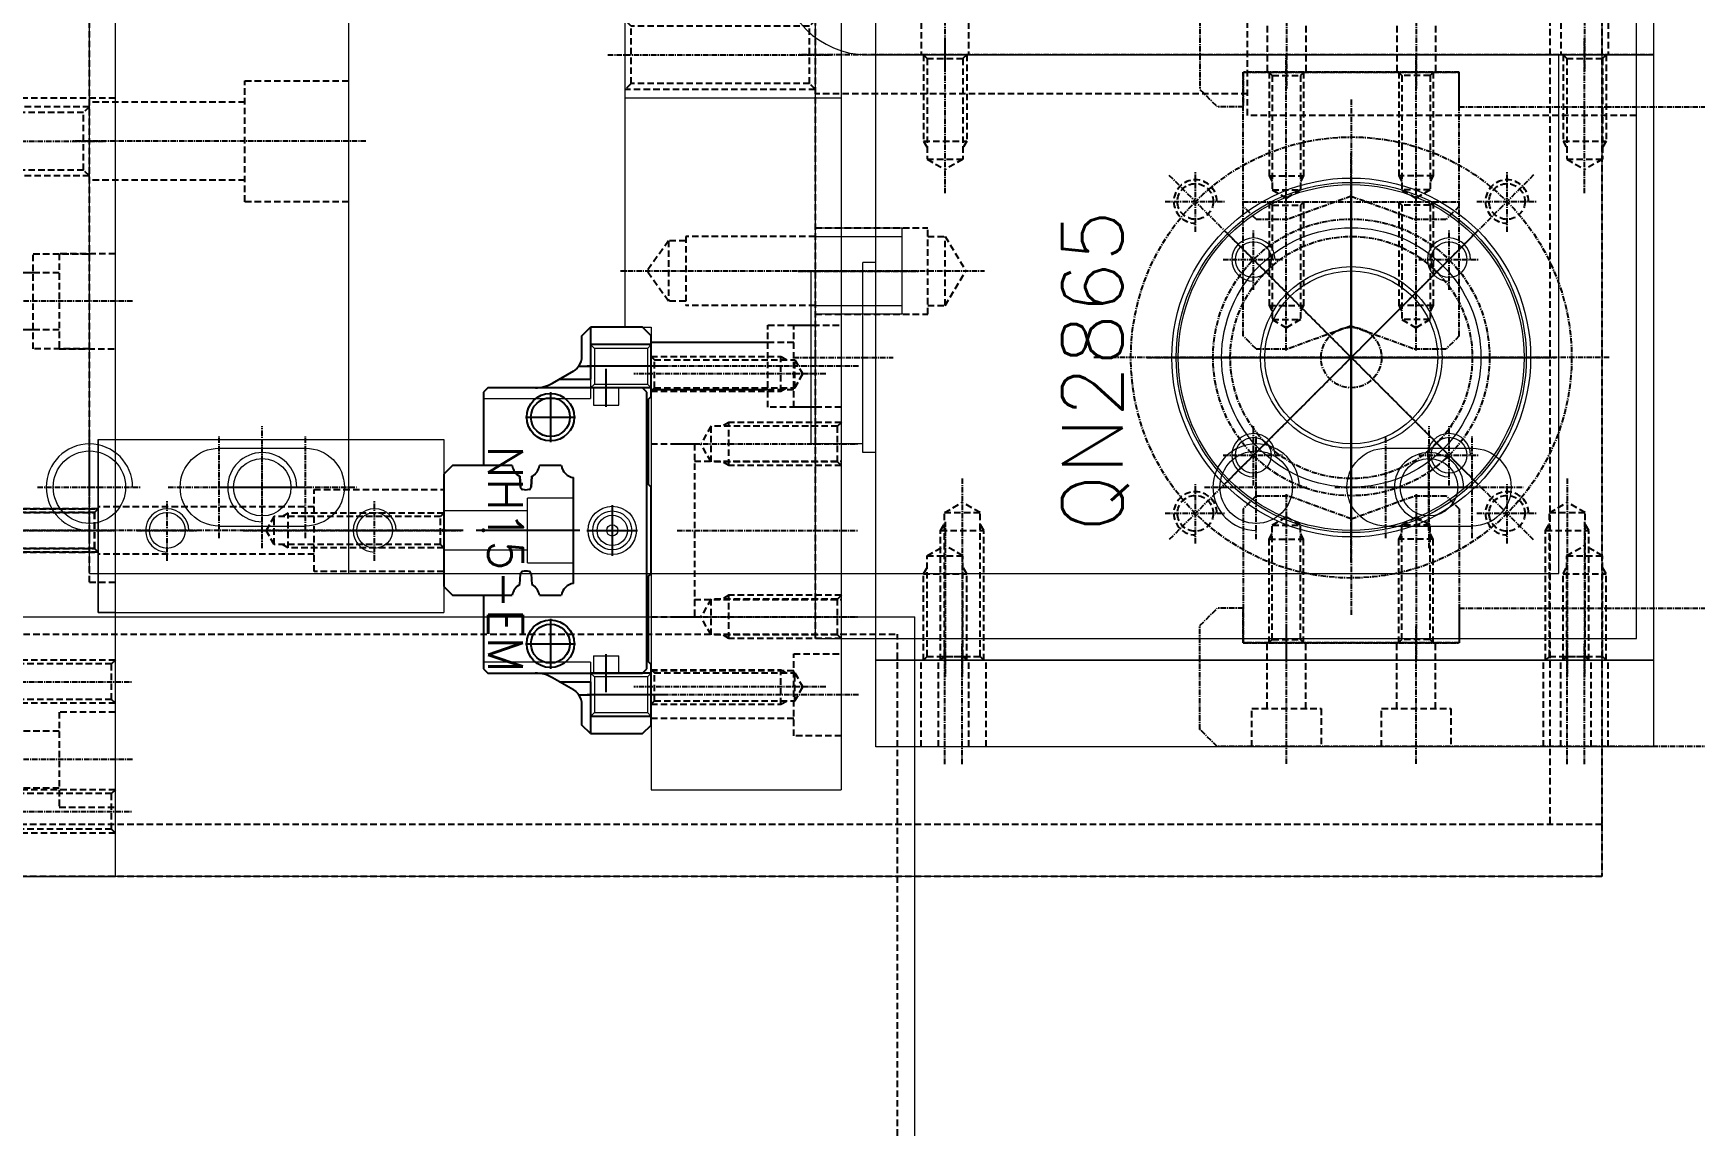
# Model space of a CAD drawing. Header units: millimetres. Extents: x -32759 to 129432, y 390 to 54305.
# Drawn here: x 11775.4 to 11967.6, y 25788.1 to 25914.4 of the extents above; entities that cross this region are included whole.
import ezdxf

# ---------------------------------------------------------------- set-up
doc = ezdxf.new("R2010")
doc.units = ezdxf.units.MM
for name, pattern in [('AM_ISO08W050', [18, 12, -1.5, 3, -1.5]), ('CENTER', [2, 1.25, -0.25, 0.25, -0.25]), ('HIDDEN', [0.375, 0.25, -0.125])]:
    doc.linetypes.add(name, pattern=pattern)
for name, color, linetype, lineweight in [('_BODY', 7, 'Continuous', 13), ('AM_4', 3, 'Continuous', 25), ('AM_5', 3, 'Continuous', 25), ('AM_7', 4, 'AM_ISO08W050', 25), ('AM_9', 253, 'Continuous', 0), ('ConnectionPoints', 7, 'Continuous', 50)]:
    doc.layers.add(name, color=color, linetype=linetype, lineweight=lineweight)
doc.layers.add('CL', color=1, linetype='CENTER')
doc.layers.add('HL', color=2, linetype='HIDDEN')
doc.styles.add('ROAMNS', font='romans.shx', dxfattribs={"width": 0.8, "bigfont": 'whgtxt.shx'})
doc.styles.get("Standard").update_dxf_attribs({"font": 'arial.ttf'})
doc.styles.add('한글', font='romans.shx', dxfattribs={"height": 4, "bigfont": 'whgtxt.shx'})
doc.dimstyles.new('20 작은 한덕_도면칫수', dxfattribs={"dimscale": 20, "dimtxt": 3.3, "dimasz": 3.5, "dimexe": 0.65, "dimexo": 1.25, "dimgap": 1, "dimtad": 1, "dimdec": 0, "dimdsep": 46, "dimtxsty": 'ROAMNS', "dimcen": 0, "dimclrd": 7, "dimclre": 7, "dimclrt": 2, "dimadec": 0, "dimazin": 2, "dimtp": 0.1, "dimtm": 0.1, "dimtfac": 0.71, "dimtdec": 0, "dimtmove": 0, "dimatfit": 3, "dimfxl": 1, "dimlwd": -1, "dimlwe": -1, "dimarcsym": 1})
doc.dimstyles.new('AM_ISO$0', dxfattribs={"dimtxt": 3.5, "dimasz": 3.5, "dimexe": 1, "dimexo": 1, "dimgap": 1.5, "dimtad": 1, "dimdsep": 46, "dimtxsty": 'Standard', "dimcen": 0, "dimclrd": 256, "dimclre": 256, "dimclrt": 2, "dimadec": 0, "dimazin": 2, "dimtp": 0.1, "dimtm": 0.1, "dimtfac": 0.71, "dimtdec": 3, "dimtmove": 0, "dimatfit": 3, "dimfxl": 1, "dimlwd": -1, "dimlwe": -1, "dimarcsym": 1})

# ---------------------------------------------------------------- blocks, each defined once
blk = doc.blocks.new('TUWW')
at = {"ltscale": 0.5}
blk.add_circle((205051.78, 17531.93), 3.32, dxfattribs=at)
at = {"color": 1, "ltscale": 0.5}
blk.add_arc((205051.78, 17531.93), 4, 270, 180, dxfattribs=at)
at = {"layer": 'CL', "ltscale": 0.5}
for p, q in [((205051.78, 17536.93), (205051.78, 17526.93)), ((205046.78, 17531.93), (205056.78, 17531.93))]:
    blk.add_line(p, q, dxfattribs=at)
blk = doc.blocks.new('573QR')
at = {"ltscale": 0.5}
for p, q in [((204670.39, 17804.2), (204670.39, 18169.2)), ((204990.39, 17804.2), (204670.39, 17804.2))]:
    blk.add_line(p, q, dxfattribs=at)
for p in [(-336.39, 427.27), (-336.39, 292.27)]:
    blk.add_blockref('TUWW', p)
blk = doc.blocks.new('46YWWRW')
at = {"layer": 'HL', "ltscale": 3}
for p, q in [((205225.37, 17327.38), (205225.37, 17333.38)), ((205225.37, 17333.38), (205590.37, 17333.38)), ((205225.37, 17327.38), (205590.37, 17327.38))]:
    blk.add_line(p, q, dxfattribs=at)
blk = doc.blocks.new('567ETW')
at = {"layer": 'HL', "ltscale": 3}
for p, q in [((204676.39, 17327.38), (204676.39, 17333.38)), ((204984.39, 17333.38), (204676.39, 17333.38)), ((204984.39, 17327.38), (204676.39, 17327.38))]:
    blk.add_line(p, q, dxfattribs=at)
blk = doc.blocks.new('56WERWR')
for name, p in [('573QR', (0, 203.47)), ('567ETW', (0, 680.29))]:
    blk.add_blockref(name, p)
at = {"rotation": 90}
blk.add_blockref('46YWWRW', (222003.77, -187217.7), dxfattribs=at)
blk = doc.blocks.new('rtuwerw')
at = {"color": 6, "ltscale": 0.5}
for p in [(217091.65, 19895.93), (216923.65, 19615.93)]:
    blk.add_line(p, (217091.65, 19615.93), dxfattribs=at)
at = {"layer": 'HL', "ltscale": 3}
for p in [(217089.65, 19897.93), (216923.65, 19617.93)]:
    blk.add_line(p, (217089.65, 19617.93), dxfattribs=at)
blk = doc.blocks.new('6rw4w')
blk.add_blockref('rtuwerw', (-2107.45, 2362.63))
blk = doc.blocks.new('y8itwt')
at = {"color": 1, "ltscale": 0.5}
blk.add_circle((240471.29, 30586.83), 14, dxfattribs=at)
at = {"layer": 'CL', "ltscale": 0.5}
for p, q in [((240471.29, 30602.81), (240471.29, 30570.86)), ((240455.32, 30586.83), (240487.27, 30586.83))]:
    blk.add_line(p, q, dxfattribs=at)
blk = doc.blocks.new('67iwrw')
at = {"color": 1, "ltscale": 0.5}
blk.add_circle((240418.07, 30534.5), 3.5, dxfattribs=at)
at = {"layer": 'CL', "ltscale": 0.5}
for p, q in [((240418.07, 30539.01), (240418.07, 30530)), ((240413.57, 30534.5), (240422.57, 30534.5))]:
    blk.add_line(p, q, dxfattribs=at)
blk = doc.blocks.new('e4ter')
at = {"layer": 'CL', "ltscale": 0.5}
blk.add_line((231586.49, 52130.68), (231602.49, 52130.68), dxfattribs=at)
at = {"layer": 'HL', "ltscale": 3}
for p, q in [((231588.49, 52134.68), (231592.89, 52134.68)), ((231592.89, 52134.68), (231592.89, 52126.68)), ((231592.89, 52132.93), (231600.49, 52132.93)), ((231592.89, 52126.68), (231588.49, 52126.68)), ((231592.89, 52128.43), (231600.49, 52128.43))]:
    blk.add_line(p, q, dxfattribs=at)
blk = doc.blocks.new('yioryry')
at = {"layer": 'CL', "ltscale": 0.5}
blk.add_line((235467.11, 50667.86), (235485.11, 50667.86), dxfattribs=at)
at = {"layer": 'HL', "ltscale": 3}
for p, q in [((235469.11, 50671.16), (235483.11, 50671.16)), ((235469.11, 50664.56), (235483.11, 50664.56))]:
    blk.add_line(p, q, dxfattribs=at)
blk = doc.blocks.new('6e54')
at = {"ltscale": 0.5}
for p, q in [((235176.91, 50206.73), (235178.91, 50208.73)), ((235178.91, 50208.73), (235190.91, 50208.73)), ((235190.91, 50208.73), (235192.91, 50206.73)), ((235176.91, 50142.73), (235176.91, 50206.73)), ((235192.91, 50203.73), (235192.91, 50206.73)), ((235188.91, 50178.73), (235188.91, 50203.73)), ((235188.91, 50203.73), (235192.91, 50203.73)), ((235192.91, 50178.73), (235188.91, 50178.73)), ((235192.91, 50178.73), (235192.91, 50124.73)), ((235176.91, 50148.73), (235192.91, 50148.73)), ((235162.91, 50128.73), (235176.91, 50142.73)), ((235176.91, 50143.73), (235192.91, 50143.73)), ((235162.91, 50128.73), (235162.91, 50088.73)), ((235189.91, 50121.73), (235192.91, 50124.73)), ((235176.91, 50121.73), (235176.91, 50116.73)), ((235176.91, 50121.73), (235189.91, 50121.73)), ((235181.91, 50116.73), (235176.91, 50116.73)), ((235181.91, 50116.73), (235181.91, 50088.73)), ((235162.91, 50088.73), (235181.91, 50088.73))]:
    blk.add_line(p, q, dxfattribs=at)
at = {"layer": 'HL', "ltscale": 3}
blk.add_line((235176.91, 50116.73), (235176.91, 50088.73), dxfattribs=at)
for name, p in [('e4ter', (3588.42, -1931.96)), ('e4ter', (3588.42, -1946.96)), ('yioryry', (-306.2, -553.13)), ('yioryry', (-306.2, -573.13))]:
    blk.add_blockref(name, p)
blk = doc.blocks.new('rtert')
at = {"layer": 'CL', "ltscale": 0.5}
blk.add_line((308634.07, 27466.31), (308614.87, 27466.31), dxfattribs=at)
at = {"layer": 'HL', "ltscale": 3}
for p, q in [((308616.87, 27468.31), (308617.25, 27467.93)), ((308616.87, 27468.31), (308628.87, 27468.31)), ((308617.25, 27467.93), (308617.25, 27464.68)), ((308617.25, 27467.93), (308630.49, 27467.93)), ((308628.87, 27468.31), (308628.87, 27464.31)), ((308628.87, 27468.31), (308629.53, 27467.93)), ((308630.49, 27467.93), (308630.49, 27464.68)), ((308630.49, 27467.93), (308631.43, 27466.31)), ((308630.49, 27464.68), (308631.43, 27466.31)), ((308616.87, 27464.31), (308617.25, 27464.68)), ((308616.87, 27464.31), (308628.87, 27464.31)), ((308617.25, 27464.68), (308630.49, 27464.68)), ((308628.87, 27464.31), (308629.53, 27464.68))]:
    blk.add_line(p, q, dxfattribs=at)
blk = doc.blocks.new('56eyeryry')
at = {"ltscale": 0.5}
for p, q in [((235056.74, 50704.63), (235056.74, 50679.63)), ((235072.24, 50704.63), (235056.74, 50704.63)), ((235073.74, 50703.13), (235072.24, 50704.63)), ((235073.74, 50703.13), (235073.74, 50699.45)), ((235071.08, 50692.13), (235073.74, 50699.45)), ((235071.08, 50692.13), (235073.74, 50684.81)), ((235073.74, 50684.81), (235073.74, 50681.13)), ((235072.24, 50679.63), (235073.74, 50681.13)), ((235072.24, 50679.63), (235056.74, 50679.63))]:
    blk.add_line(p, q, dxfattribs=at)
blk.add_blockref('rtert', (-73560.13, 23233.33))
at = {"xscale": -1, "rotation": 180}
blk.add_blockref('rtert', (-73560.13, 78150.94), dxfattribs=at)
blk = doc.blocks.new('UOYTY')
at = {"layer": 'CL', "ltscale": 0.5}
for name, p in [('6e54', (21864.11, 4609.86)), ('y8itwt', (16614.73, 24214.25)), ('56eyeryry', (21996.28, 4108.96)), ('67iwrw', (16667.95, 24266.58))]:
    blk.add_blockref(name, p, dxfattribs=at)
at = {"layer": 'CL', "ltscale": 0.5, "xscale": -1}
for name, p in [('6e54', (492307.93, 4609.86)), ('56eyeryry', (492160.76, 4108.96)), ('56eyeryry', (492175.76, 4108.96))]:
    blk.add_blockref(name, p, dxfattribs=at)
blk = doc.blocks.new('68w3rwt')
blk.add_blockref('UOYTY', (-40230.55, 0))
blk = doc.blocks.new('tueryryt')
at = {"layer": 'CL', "ltscale": 0.5}
blk.add_line((288979.02, 33783.6), (288953.82, 33783.6), dxfattribs=at)
at = {"layer": 'HL', "ltscale": 3}
for p, q in [((288955.82, 33785.6), (288956.2, 33785.22)), ((288955.82, 33785.6), (288973.82, 33785.6)), ((288956.2, 33785.22), (288956.2, 33781.97)), ((288956.2, 33785.22), (288975.44, 33785.22)), ((288973.82, 33785.6), (288973.82, 33781.6)), ((288973.82, 33785.6), (288974.48, 33785.22)), ((288975.44, 33785.22), (288975.44, 33781.97)), ((288975.44, 33785.22), (288976.38, 33783.6)), ((288975.44, 33781.97), (288976.38, 33783.6)), ((288955.82, 33781.6), (288956.2, 33781.97)), ((288955.82, 33781.6), (288973.82, 33781.6)), ((288956.2, 33781.97), (288975.44, 33781.97)), ((288973.82, 33781.6), (288974.48, 33781.97))]:
    blk.add_line(p, q, dxfattribs=at)
blk = doc.blocks.new('tyuy')
at = {"layer": 'CL', "ltscale": 0.5}
blk.add_line((289793.94, 32388.98), (289793.94, 32432.98), dxfattribs=at)
at = {"layer": 'HL', "ltscale": 3}
for p, q in [((289791.19, 32405.98), (289791.19, 32430.98)), ((289796.69, 32405.98), (289796.69, 32430.98)), ((289789.19, 32390.98), (289789.19, 32405.98)), ((289789.19, 32405.98), (289798.69, 32405.98)), ((289798.69, 32405.98), (289798.69, 32390.98))]:
    blk.add_line(p, q, dxfattribs=at)
blk = doc.blocks.new('ytrg')
at = {"ltscale": 0.5}
blk.add_circle((286104.04, 34820.84), 2.07, dxfattribs=at)
at = {"color": 1, "ltscale": 0.5}
blk.add_arc((286104.04, 34820.84), 2.5, 270, 180, dxfattribs=at)
at = {"layer": 'CL', "ltscale": 0.5}
for p, q in [((286104.04, 34824.34), (286104.04, 34817.34)), ((286100.54, 34820.84), (286107.54, 34820.84))]:
    blk.add_line(p, q, dxfattribs=at)
blk = doc.blocks.new('87ryth')
at = {"ltscale": 0.5}
for p, q in [((285509.4, 33467.92), (285489.4, 33467.92)), ((285489.4, 33467.92), (285489.4, 33427.92)), ((285509.4, 33467.92), (285509.4, 33427.92)), ((285509.4, 33427.92), (285489.4, 33427.92))]:
    blk.add_line(p, q, dxfattribs=at)
for name, p in [('tyuy', (-4295.04, 1036.94)), ('ytrg', (-605.14, -1360.92)), ('ytrg', (-605.14, -1384.92))]:
    blk.add_blockref(name, p)
at = {"rotation": 90}
blk.add_blockref('tueryryt', (319282.49, -255527.9), dxfattribs=at)
blk = doc.blocks.new('TYRTYUR')
at = {"layer": 'AM_4'}
for p, q in [((294113.52, 23504.47), (294112.52, 23503.47)), ((294112.52, 23503.47), (294112.52, 23497.47)), ((294120.52, 23504.47), (294113.52, 23504.47)), ((294120.02, 23503.97), (294119.52, 23503.47)), ((294119.52, 23503.47), (294119.52, 23485.57)), ((294152.02, 23503.97), (294120.02, 23503.97)), ((294120.82, 23504.17), (294120.52, 23504.47)), ((294130.72, 23504.17), (294120.82, 23504.17)), ((294131.02, 23504.47), (294130.72, 23504.17)), ((294141.02, 23504.47), (294131.02, 23504.47)), ((294141.32, 23504.17), (294141.02, 23504.47)), ((294151.22, 23504.17), (294141.32, 23504.17)), ((294151.52, 23504.47), (294151.22, 23504.17)), ((294158.52, 23504.47), (294151.52, 23504.47)), ((294152.52, 23503.47), (294152.02, 23503.97)), ((294152.52, 23485.57), (294152.52, 23503.47)), ((294159.52, 23503.47), (294158.52, 23504.47)), ((294159.52, 23497.47), (294159.52, 23503.47)), ((294113.52, 23496.47), (294112.52, 23497.47)), ((294112.52, 23497.47), (294118.52, 23497.47)), ((294117.02, 23496.11), (294117.02, 23497.47)), ((294118.52, 23493.88), (294118.52, 23497.47)), ((294153.52, 23493.88), (294153.52, 23497.47)), ((294153.52, 23497.47), (294159.52, 23497.47)), ((294155.02, 23496.11), (294155.02, 23497.47)), ((294159.52, 23497.47), (294158.52, 23496.47)), ((294115.87, 23496.47), (294113.52, 23496.47)), ((294118.99, 23493.07), (294117.57, 23495.52)), ((294142.14, 23495.47), (294129.91, 23495.47)), ((294154.46, 23495.5), (294153.06, 23493.07)), ((294158.52, 23496.47), (294156.18, 23496.47)), ((294128.52, 23494.08), (294128.52, 23491.56)), ((294143.52, 23491.56), (294143.52, 23494.08)), ((294131, 23490.59), (294129.75, 23490.67)), ((294129.75, 23490.67), (294131, 23490.59)), ((294129.75, 23489.27), (294131, 23489.35)), ((294131, 23489.35), (294129.75, 23489.27)), ((294141.05, 23490.59), (294142.29, 23490.67)), ((294142.29, 23489.27), (294141.05, 23489.35)), ((294128.52, 23488.38), (294128.52, 23481.47)), ((294143.52, 23481.47), (294143.52, 23488.38)), ((294119.52, 23485.57), (294120.02, 23485.07)), ((294152.02, 23485.07), (294152.52, 23485.57)), ((294120.02, 23485.07), (294128.52, 23485.07)), ((294143.52, 23485.07), (294152.02, 23485.07)), ((294128.52, 23481.47), (294129.52, 23480.47)), ((294142.52, 23480.47), (294143.52, 23481.47)), ((294129.52, 23480.47), (294142.52, 23480.47))]:
    blk.add_line(p, q, dxfattribs=at)
for points in [[(294117.02, 23496.11), (294117.27, 23495.9), (294117.49, 23495.64), (294117.57, 23495.52)], [(294154.46, 23495.5), (294154.65, 23495.76), (294154.88, 23496), (294155.02, 23496.11)]]:
    blk.add_lwpolyline(points, dxfattribs=at)
for centre, radius in [((294122.92, 23492.82), 2.75), ((294122.92, 23492.82), 2.25), ((294149.12, 23492.82), 2.75), ((294149.12, 23492.82), 2.25)]:
    blk.add_circle(centre, radius, dxfattribs=at)
for centre, radius, start, end in [((294115.87, 23494.47), 2, 54.7356, 90), ((294128.28, 23495.72), 1.65, 278.5974, 351.5398), ((294143.77, 23495.72), 1.65, 188.4602, 261.4024), ((294156.18, 23494.47), 2, 90, 125.2644), ((294115.52, 23491.07), 4, 0.0789, 30.013), ((294156.52, 23491.07), 4, 149.9967, 180), ((294128.28, 23489.93), 1.65, 26.7418, 81.4027), ((294143.77, 23489.93), 1.65, 98.5976, 153.2581), ((294128.28, 23490.02), 1.65, 278.5974, 333.2583), ((294130.98, 23490.29), 0.3, 15.5284, 86.3611), ((294130.98, 23489.65), 0.3, 273.6389, 344.4716), ((294129.69, 23489.97), 1.62, 345.6806, 14.3194), ((294142.35, 23489.97), 1.62, 165.6806, 194.3194), ((294141.07, 23490.29), 0.3, 93.6389, 164.4717), ((294141.07, 23489.65), 0.3, 195.5284, 266.3611), ((294143.77, 23490.02), 1.65, 206.7419, 261.4024)]:
    blk.add_arc(centre, radius, start, end, dxfattribs=at)
at = {"layer": 'AM_5'}
for p, q in [((294114.52, 23504.47), (294114.52, 23497.47)), ((294119.52, 23504.47), (294119.52, 23497.47)), ((294152.52, 23504.47), (294152.52, 23497.47)), ((294157.52, 23504.47), (294157.52, 23497.47))]:
    blk.add_line(p, q, dxfattribs=at)
at = {"layer": 'AM_7'}
for p, q in [((294117.02, 23505.87), (294117.02, 23497.07)), ((294155.02, 23505.87), (294155.02, 23497.07)), ((294136.02, 23497.03), (294136.02, 23502.91)), ((294121.72, 23499.27), (294117.32, 23499.27)), ((294133.08, 23499.97), (294138.96, 23499.97)), ((294154.72, 23499.27), (294150.32, 23499.27)), ((294122.92, 23489.94), (294122.92, 23495.71)), ((294136.02, 23496.22), (294136.02, 23479.72)), ((294149.12, 23489.94), (294149.12, 23495.71)), ((294120.03, 23492.82), (294125.81, 23492.82)), ((294146.23, 23492.82), (294152.01, 23492.82))]:
    blk.add_line(p, q, dxfattribs=at)
at = {"layer": 'AM_9'}
for p, q in [((294114.52, 23504.47), (294114.96, 23504.04)), ((294114.96, 23504.04), (294114.96, 23497.91)), ((294114.96, 23504.04), (294119.09, 23504.04)), ((294119.09, 23504.04), (294119.52, 23504.47)), ((294119.09, 23497.91), (294119.09, 23504.04)), ((294152.52, 23504.47), (294152.96, 23504.04)), ((294152.96, 23504.04), (294152.96, 23497.91)), ((294152.96, 23504.04), (294157.09, 23504.04)), ((294157.09, 23504.04), (294157.52, 23504.47)), ((294157.09, 23497.91), (294157.09, 23504.04)), ((294121.52, 23500.72), (294119.52, 23500.72)), ((294121.52, 23497.82), (294121.52, 23500.72)), ((294150.52, 23497.82), (294150.52, 23500.72)), ((294152.52, 23500.72), (294150.52, 23500.72)), ((294114.96, 23497.91), (294114.52, 23497.47)), ((294114.96, 23497.91), (294119.09, 23497.91)), ((294118.52, 23497.47), (294120.77, 23497.47)), ((294119.52, 23497.47), (294119.09, 23497.91)), ((294119.52, 23497.82), (294121.52, 23497.82)), ((294120.77, 23485.07), (294120.77, 23497.47)), ((294150.52, 23497.82), (294152.52, 23497.82)), ((294151.27, 23497.47), (294151.27, 23485.07)), ((294151.27, 23497.47), (294153.52, 23497.47)), ((294152.96, 23497.91), (294152.52, 23497.47)), ((294152.96, 23497.91), (294157.09, 23497.91)), ((294157.52, 23497.47), (294157.09, 23497.91)), ((294132.27, 23495.47), (294132.27, 23490.17)), ((294139.77, 23490.17), (294139.77, 23495.47)), ((294119.52, 23485.57), (294119.52, 23491.08)), ((294139.77, 23490.17), (294132.27, 23490.17)), ((294133.77, 23490.17), (294133.77, 23480.47)), ((294138.27, 23480.47), (294138.27, 23490.17))]:
    blk.add_line(p, q, dxfattribs=at)
for radius in [2.8, 2.25, 1.75, 0.643]:
    blk.add_circle((294136.02, 23499.97), radius, dxfattribs=at)
blk.add_arc((294130.98, 23489.65), 0.3, 273.6381, 344.4686, dxfattribs=at)
at = {"layer": 'ConnectionPoints'}
for p in [(294136.02, 23485.07, -20), (294136.02, 23485.07, -20), (294136.02, 23485.07, -20), (294136.02, 23480.47)]:
    blk.add_point(p, dxfattribs=at)
at = {"ltscale": 0.5, "style": '한글'}
blk.add_text('NH15-EM', height=4, dxfattribs=at).set_placement((294126.22, 23485.63))
blk = doc.blocks.new('ersr')
at = {"layer": 'CL', "ltscale": 0.5}
blk.add_line((285840.18, 32818.8), (285874.18, 32818.8), dxfattribs=at)
at = {"layer": 'HL', "ltscale": 3}
for p, q in [((285842.18, 32825.8), (285854.18, 32825.8)), ((285854.18, 32825.8), (285854.18, 32811.8)), ((285854.18, 32823.3), (285872.18, 32823.3)), ((285854.18, 32814.3), (285872.18, 32814.3)), ((285854.18, 32811.8), (285842.18, 32811.8))]:
    blk.add_line(p, q, dxfattribs=at)
blk = doc.blocks.new('tywerwt')
at = {"ltscale": 0.5}
blk.add_circle((251847.88, 16630.45), 2.07, dxfattribs=at)
at = {"color": 1, "ltscale": 0.5}
blk.add_arc((251847.88, 16630.45), 2.5, 270, 180, dxfattribs=at)
at = {"layer": 'CL', "ltscale": 0.5}
for p, q in [((251847.88, 16633.95), (251847.88, 16626.95)), ((251844.38, 16630.45), (251851.38, 16630.45))]:
    blk.add_line(p, q, dxfattribs=at)
blk = doc.blocks.new('56u7rtr')
at = {"ltscale": 0.5}
for radius in [10.5, 10]:
    blk.add_circle((217946.25, 15789.88), radius, dxfattribs=at)
at = {"layer": 'CL', "ltscale": 0.5}
for p, q in [((217946.25, 15810.07), (217946.25, 15769.69)), ((217960.52, 15804.16), (217931.97, 15775.61)), ((217931.97, 15804.16), (217960.52, 15775.61)), ((217966.44, 15789.88), (217926.06, 15789.88))]:
    blk.add_line(p, q, dxfattribs=at)
blk.add_circle((217946.25, 15789.88), 16, dxfattribs=at)
for p in [(-33912.94, -829.25), (-33890.32, -829.25), (-33912.94, -851.88), (-33890.32, -851.88)]:
    blk.add_blockref('tywerwt', p)
blk = doc.blocks.new('67rete')
at = {"ltscale": 0.5}
for p, q in [((215390.34, 16126.03), (215640.34, 16126.03)), ((215390.34, 16126.03), (215390.34, 15956.03)), ((215390.34, 16096.03), (215640.34, 16096.03)), ((215450.34, 16036.03), (215450.34, 15956.03)), ((215390.34, 15956.03), (215450.34, 15956.03))]:
    blk.add_line(p, q, dxfattribs=at)
blk.add_arc((215460.34, 16036.03), 10, 90, 180, dxfattribs=at)
at = {"rotation": 90}
blk.add_blockref('ersr', (248259.14, -269746.14), dxfattribs=at)
blk.add_blockref('56u7rtr', (-2530.91, 190.15))
blk = doc.blocks.new('t7etret')
at = {"layer": 'CL', "ltscale": 0.5}
blk.add_line((296430.39, 35050.47), (296430.39, 35028.98), dxfattribs=at)
at = {"layer": 'HL', "ltscale": 3}
for p, q in [((296425.39, 35048.56), (296425.39, 35035.56)), ((296435.39, 35048.56), (296435.39, 35035.56)), ((296425.39, 35035.56), (296435.39, 35035.56)), ((296426.39, 35035.56), (296426.39, 35033.56)), ((296434.39, 35035.56), (296434.39, 35033.56)), ((296426.39, 35033.56), (296434.39, 35033.56)), ((296426.39, 35033.56), (296430.39, 35031.16)), ((296434.39, 35033.56), (296430.39, 35031.16))]:
    blk.add_line(p, q, dxfattribs=at)
blk = doc.blocks.new('tryer')
at = {"color": 1, "ltscale": 0.5}
for p, q in [((296282.78, 35015.6), (296292.78, 35015.6)), ((296282.78, 35005.6), (296282.78, 35015.6)), ((296282.78, 35014.6), (296292.78, 35014.6)), ((296292.78, 35015.6), (296292.78, 35005.6)), ((296282.78, 35006.6), (296292.78, 35006.6)), ((296292.78, 35005.6), (296282.78, 35005.6))]:
    blk.add_line(p, q, dxfattribs=at)
at = {"layer": 'CL', "ltscale": 0.5}
blk.add_line((296280.78, 35010.6), (296294.78, 35010.6), dxfattribs=at)
blk = doc.blocks.new('turtetr')
at = {"layer": 'CL', "ltscale": 0.5}
for p, q in [((280431.61, 4861.2), (280431.61, 4854.2)), ((280428.11, 4857.7), (280435.11, 4857.7))]:
    blk.add_line(p, q, dxfattribs=at)
at = {"layer": 'HL', "ltscale": 3}
blk.add_circle((280431.61, 4857.7), 2.07, dxfattribs=at)
blk.add_arc((280431.61, 4857.7), 2.5, 270, 180, dxfattribs=at)
blk = doc.blocks.new('567e5yry')
at = {"ltscale": 0.5}
for radius in [20.75, 20.25]:
    blk.add_circle((218772.38, 15789.97), radius, dxfattribs=at)
at = {"layer": 'CL', "ltscale": 0.5}
for p, q in [((218772.38, 15760.13), (218772.38, 15819.82)), ((218793.49, 15768.87), (218751.28, 15811.07)), ((218751.28, 15768.87), (218793.49, 15811.07)), ((218802.23, 15789.97), (218742.54, 15789.97))]:
    blk.add_line(p, q, dxfattribs=at)
blk.add_circle((218772.38, 15789.97), 25.5, dxfattribs=at)
for p in [(-61677.25, 10950.31), (-61641.19, 10950.31), (-61677.25, 10914.25), (-61641.19, 10914.25)]:
    blk.add_blockref('turtetr', p)
blk = doc.blocks.new('urte')
at = {"layer": 'CL', "ltscale": 0.5}
blk.add_line((218737.38, 15754.97), (218737.38, 15853.97), dxfattribs=at)
at = {"layer": 'HL', "ltscale": 3}
for p, q in [((218732.88, 15801.97), (218732.88, 15851.97)), ((218741.88, 15801.97), (218741.88, 15851.97)), ((218730.38, 15801.97), (218744.38, 15801.97)), ((218730.38, 15756.97), (218730.38, 15801.97)), ((218744.38, 15756.97), (218744.38, 15801.97))]:
    blk.add_line(p, q, dxfattribs=at)
blk = doc.blocks.new('67ry5')
at = {"ltscale": 0.5}
for p, q in [((216208.97, 16042.12), (216208.97, 15947.12)), ((216208.97, 16042.12), (216473.97, 16042.12)), ((216208.97, 15947.12), (216473.97, 15947.12))]:
    blk.add_line(p, q, dxfattribs=at)
at = {"rotation": 270}
blk.add_blockref('tryer', (181240.87, 312324.9), dxfattribs=at)
for name, p in [('t7etret', (-80178.91, -19006.44)), ('urte', (-2460.91, 190.15)), ('567e5yry', (-2530.91, 190.15))]:
    blk.add_blockref(name, p)
blk = doc.blocks.new('udg')
at = {"layer": 'CL', "ltscale": 0.5}
blk.add_line((305247.83, 33940.32), (305223.37, 33940.32), dxfattribs=at)
at = {"layer": 'HL', "ltscale": 3}
for p, q in [((305228.91, 33943.82), (305226.44, 33940.32)), ((305228.91, 33943.82), (305228.91, 33936.82)), ((305230.91, 33943.82), (305228.91, 33943.82)), ((305230.91, 33944.32), (305230.91, 33936.32)), ((305245.91, 33944.32), (305230.91, 33944.32)), ((305228.91, 33936.82), (305226.44, 33940.32)), ((305230.91, 33936.82), (305228.91, 33936.82)), ((305245.91, 33936.32), (305230.91, 33936.32))]:
    blk.add_line(p, q, dxfattribs=at)
blk = doc.blocks.new('REDFGD')
at = {"layer": 'CL', "ltscale": 0.5}
blk.add_line((294201.26, 32435.12), (294227.26, 32435.12), dxfattribs=at)
at = {"layer": 'HL', "ltscale": 3}
for p, q in [((294203.26, 32439.87), (294208.76, 32439.87)), ((294208.76, 32439.87), (294208.76, 32430.37)), ((294208.76, 32437.87), (294225.26, 32437.87)), ((294208.76, 32432.37), (294225.26, 32432.37)), ((294208.76, 32430.37), (294203.26, 32430.37))]:
    blk.add_line(p, q, dxfattribs=at)
blk = doc.blocks.new('rtergwtw')
at = {"layer": 'CL', "ltscale": 0.5}
blk.add_line((216812.7, 16653.51), (216786.7, 16653.51), dxfattribs=at)
at = {"layer": 'HL', "ltscale": 3}
for p, q in [((216788.7, 16657.51), (216789.37, 16656.83)), ((216788.7, 16657.51), (216810.7, 16657.51)), ((216789.37, 16656.83), (216789.37, 16650.19)), ((216789.37, 16656.83), (216810.02, 16656.83)), ((216810.02, 16656.83), (216810.7, 16657.51)), ((216810.02, 16656.83), (216810.02, 16650.19)), ((216788.7, 16649.51), (216789.37, 16650.19)), ((216788.7, 16649.51), (216810.7, 16649.51)), ((216789.37, 16650.19), (216810.02, 16650.19)), ((216810.02, 16650.19), (216810.7, 16649.51))]:
    blk.add_line(p, q, dxfattribs=at)
blk = doc.blocks.new('uoe4t')
at = {"layer": 'CL', "ltscale": 0.5}
blk.add_line((294885.29, 32336.56), (294864.29, 32336.56), dxfattribs=at)
at = {"layer": 'HL', "ltscale": 3}
for p, q in [((294866.29, 32339.06), (294866.73, 32338.63)), ((294866.29, 32339.06), (294879.29, 32339.06)), ((294866.73, 32338.63), (294866.73, 32334.5)), ((294866.73, 32338.63), (294881.36, 32338.63)), ((294879.29, 32339.06), (294879.29, 32334.06)), ((294879.29, 32339.06), (294880.04, 32338.63)), ((294881.36, 32338.63), (294881.36, 32334.5)), ((294881.36, 32338.63), (294882.55, 32336.56)), ((294881.36, 32334.5), (294882.55, 32336.56)), ((294866.29, 32334.06), (294866.73, 32334.5)), ((294866.29, 32334.06), (294879.29, 32334.06)), ((294866.73, 32334.5), (294881.36, 32334.5)), ((294879.29, 32334.06), (294880.04, 32334.5))]:
    blk.add_line(p, q, dxfattribs=at)
blk = doc.blocks.new('THRD')
at = {"layer": 'CL', "ltscale": 0.5}
blk.add_line((294201.01, 32419.53), (294224.01, 32419.53), dxfattribs=at)
at = {"layer": 'HL', "ltscale": 3}
for p, q in [((294203.01, 32424.28), (294208.51, 32424.28)), ((294208.51, 32424.28), (294208.51, 32414.78)), ((294208.51, 32422.28), (294222.01, 32422.28)), ((294208.51, 32416.78), (294222.01, 32416.78)), ((294208.51, 32414.78), (294203.01, 32414.78))]:
    blk.add_line(p, q, dxfattribs=at)
blk = doc.blocks.new('78E56TEYRY')
at = {"layer": 'CL', "ltscale": 0.5}
blk.add_line((293810.58, 32342.72), (293788.38, 32342.72), dxfattribs=at)
at = {"layer": 'HL', "ltscale": 3}
for p, q in [((293790.38, 32344.72), (293790.76, 32344.34)), ((293790.38, 32344.72), (293805.38, 32344.72)), ((293790.76, 32344.34), (293790.76, 32341.1)), ((293790.76, 32344.34), (293807, 32344.34)), ((293805.38, 32344.72), (293805.38, 32340.72)), ((293805.38, 32344.72), (293806.04, 32344.34)), ((293807, 32344.34), (293807, 32341.1)), ((293807, 32344.34), (293807.94, 32342.72)), ((293807, 32341.1), (293807.94, 32342.72)), ((293790.38, 32340.72), (293790.76, 32341.1)), ((293790.38, 32340.72), (293805.38, 32340.72)), ((293790.76, 32341.1), (293807, 32341.1)), ((293805.38, 32340.72), (293806.04, 32341.1))]:
    blk.add_line(p, q, dxfattribs=at)
blk = doc.blocks.new('rt6errt')
at = {"layer": 'CL', "ltscale": 0.5}
blk.add_line((220802.68, 19686.36), (220781.68, 19686.36), dxfattribs=at)
at = {"layer": 'HL', "ltscale": 3}
for p, q in [((220800.68, 19694.36), (220783.68, 19694.36)), ((220800.68, 19678.36), (220783.68, 19678.36))]:
    blk.add_line(p, q, dxfattribs=at)
blk = doc.blocks.new('tu7werw')
at = {"ltscale": 0.5}
for p, q in [((214816.19, 43451.84), (214816.19, 43448.84)), ((214816.19, 43451.84), (215009.19, 43451.84)), ((214842.69, 43426.84), (214842.69, 43451.84)), ((214762.69, 43448.84), (214762.69, 43426.84)), ((214816.19, 43448.84), (214762.69, 43448.84)), ((215062.69, 43426.84), (214762.69, 43426.84))]:
    blk.add_line(p, q, dxfattribs=at)
at = {"layer": 'HL', "ltscale": 3}
for p, q in [((214782.69, 43448.84), (214782.69, 43443.84)), ((214802.69, 43448.84), (214802.69, 43443.84)), ((214802.69, 43443.84), (214782.69, 43443.84)), ((214780.19, 43426.84), (214780.19, 43429.84)), ((214780.19, 43429.84), (215045.19, 43429.84))]:
    blk.add_line(p, q, dxfattribs=at)
for name, p, rotation in [('udg', (180882.37, 348675.75), 270), ('rtergwtw', (231501.2, -173358.86), 90), ('REDFGD', (247208.81, -250776.42), 90), ('REDFGD', (247246.81, -250776.42), 90), ('THRD', (247231.22, -250773.18), 90), ('uoe4t', (247119.25, -251439.46), 90), ('uoe4t', (247139.25, -251439.46), 90)]:
    blk.add_blockref(name, p, dxfattribs=dict(rotation=rotation))
at = {"xscale": -1}
for name, p, rotation in [('78E56TEYRY', (247117.31, 337239.22), 90), ('78E56TEYRY', (247153.51, 337239.22), 90), ('rt6errt', (195106.33, -177356.84), 270)]:
    blk.add_blockref(name, p, dxfattribs=dict(at, rotation=rotation))
blk = doc.blocks.new('54t43')
at = {"layer": 'CL', "ltscale": 0.5}
blk.add_line((295492.24, 32846.58), (295471.24, 32846.58), dxfattribs=at)
at = {"layer": 'HL', "ltscale": 3}
for p, q in [((295473.24, 32850.58), (295473.92, 32849.91)), ((295473.24, 32850.58), (295490.24, 32850.58)), ((295473.92, 32849.91), (295473.92, 32843.26)), ((295473.92, 32849.91), (295489.57, 32849.91)), ((295489.57, 32849.91), (295490.24, 32850.58)), ((295489.57, 32849.91), (295489.57, 32843.26)), ((295473.24, 32842.58), (295473.92, 32843.26)), ((295473.24, 32842.58), (295490.24, 32842.58)), ((295473.92, 32843.26), (295489.57, 32843.26)), ((295489.57, 32843.26), (295490.24, 32842.58))]:
    blk.add_line(p, q, dxfattribs=at)
blk = doc.blocks.new('r5yrty')
at = {"layer": 'CL', "ltscale": 0.5}
blk.add_line((305148.86, 32015.19), (305126.86, 32015.19), dxfattribs=at)
at = {"layer": 'HL', "ltscale": 3}
for p, q in [((305128.86, 32017.69), (305129.29, 32017.26)), ((305128.86, 32017.69), (305146.86, 32017.69)), ((305146.43, 32017.26), (305146.86, 32017.69)), ((305129.29, 32017.26), (305129.29, 32013.12)), ((305129.29, 32017.26), (305146.43, 32017.26)), ((305146.43, 32017.26), (305146.43, 32013.12)), ((305128.86, 32012.69), (305129.29, 32013.12)), ((305128.86, 32012.69), (305146.86, 32012.69)), ((305129.29, 32013.12), (305146.43, 32013.12)), ((305146.43, 32013.12), (305146.86, 32012.69))]:
    blk.add_line(p, q, dxfattribs=at)
blk = doc.blocks.new('678ryr')
at = {"layer": 'CL', "ltscale": 0.5}
blk.add_line((221745.57, 19805.85), (221725.57, 19805.85), dxfattribs=at)
at = {"layer": 'HL', "ltscale": 3}
for p, q in [((221727.57, 19808.35), (221728, 19807.92)), ((221727.57, 19808.35), (221743.57, 19808.35)), ((221728, 19807.92), (221728, 19803.78)), ((221728, 19807.92), (221743.14, 19807.92)), ((221743.14, 19807.92), (221743.57, 19808.35)), ((221743.14, 19807.92), (221743.14, 19803.78)), ((221727.57, 19803.35), (221728, 19803.78)), ((221728, 19803.78), (221743.14, 19803.78)), ((221743.14, 19803.78), (221743.57, 19803.35)), ((221727.57, 19803.35), (221743.57, 19803.35))]:
    blk.add_line(p, q, dxfattribs=at)
blk = doc.blocks.new('y8iertee')
at = {"layer": 'CL', "ltscale": 0.5}
blk.add_line((221116.94, 20073.1), (221138.94, 20073.1), dxfattribs=at)
at = {"layer": 'HL', "ltscale": 3}
for p, q in [((221118.94, 20078.6), (221125.44, 20078.6)), ((221125.44, 20078.6), (221125.44, 20067.6)), ((221125.44, 20076.4), (221136.94, 20076.4)), ((221125.44, 20069.8), (221136.94, 20069.8)), ((221125.44, 20067.6), (221118.94, 20067.6))]:
    blk.add_line(p, q, dxfattribs=at)
blk = doc.blocks.new('575te')
at = {"layer": 'CL', "ltscale": 0.5}
blk.add_line((218687.88, 16677), (218706.88, 16677), dxfattribs=at)
at = {"layer": 'HL', "ltscale": 3}
for p, q in [((218689.88, 16682.5), (218696.38, 16682.5)), ((218696.38, 16682.5), (218696.38, 16671.5)), ((218696.38, 16680.3), (218704.88, 16680.3)), ((218696.38, 16673.7), (218704.88, 16673.7)), ((218696.38, 16671.5), (218689.88, 16671.5))]:
    blk.add_line(p, q, dxfattribs=at)
blk = doc.blocks.new('tyweds')
at = {"ltscale": 0.5}
for p, q in [((213187.37, 44090.51), (213187.37, 44070.51)), ((213217.87, 44070.51), (213217.87, 44072.51)), ((213217.87, 44072.51), (213237.87, 44072.51)), ((213237.87, 44072.51), (213237.87, 44070.51)), ((213187.37, 44070.51), (213507.37, 44070.51))]:
    blk.add_line(p, q, dxfattribs=at)
at = {"layer": 'HL', "ltscale": 3}
for p, q in [((213277.37, 44070.51), (213277.37, 44090.51)), ((213221.37, 44073.51), (213473.37, 44073.51)), ((213221.37, 44073.51), (213221.37, 44070.51))]:
    blk.add_line(p, q, dxfattribs=at)
at = {"xscale": -1}
for name, p, rotation in [('r5yrty', (245242.56, 349219.37), 90), ('y8iertee', (193127.77, -177048.43), 270), ('678ryr', (193421.52, -177655.06), 270), ('y8iertee', (193180.77, -177048.43), 270)]:
    blk.add_blockref(name, p, dxfattribs=dict(at, rotation=rotation))
at = {"rotation": 90}
for name, p in [('54t43', (246118.95, -251399.73)), ('uoe4t', (245531.44, -250795.78)), ('uoe4t', (245546.44, -250795.78)), ('575te', (229930.87, -174616.37))]:
    blk.add_blockref(name, p, dxfattribs=at)
blk = doc.blocks.new('yrtwete')
at = {"ltscale": 0.5}
for p, q in [((214459.87, 41588.41), (214459.87, 41578.41)), ((214468.87, 41588.41), (214468.87, 41578.41))]:
    blk.add_line(p, q, dxfattribs=at)
for centre, start, end in [((214464.37, 41588.41), 0, 180), ((214464.37, 41578.41), 180, 0)]:
    blk.add_arc(centre, 4.5, start, end, dxfattribs=at)
at = {"layer": 'CL', "ltscale": 0.5}
for p, q in [((214464.37, 41594.31), (214464.37, 41572.52)), ((214470.26, 41588.41), (214458.48, 41588.41)), ((214471.43, 41583.41), (214457.31, 41583.41)), ((214470.26, 41578.41), (214458.48, 41578.41))]:
    blk.add_line(p, q, dxfattribs=at)
blk = doc.blocks.new('t7iwew')
at = {"ltscale": 0.5}
blk.add_circle((215328.44, 43179.99), 4.19, dxfattribs=at)
at = {"color": 1, "ltscale": 0.5}
blk.add_arc((215328.44, 43179.99), 5, 270, 180, dxfattribs=at)
at = {"layer": 'CL', "ltscale": 0.5}
for p, q in [((215328.44, 43185.99), (215328.44, 43173.99)), ((215322.44, 43179.99), (215334.44, 43179.99))]:
    blk.add_line(p, q, dxfattribs=at)
blk = doc.blocks.new('uietwt')
at = {"ltscale": 0.5}
for p in [(214115.14, 41279.29), (214435.14, 40914.29)]:
    blk.add_line(p, (214115.14, 40914.29), dxfattribs=at)
for p in [(-1168.31, -2090.7), (-1168.31, -2225.7)]:
    blk.add_blockref('t7iwew', p)
at = {"xscale": -1}
for p in [(428624.51, -514.12), (428624.51, -649.12)]:
    blk.add_blockref('yrtwete', p, dxfattribs=at)
blk = doc.blocks.new('7ireet')
at = {"ltscale": 0.5}
for p, q in [((216503.72, 41604.57), (216503.72, 41694.57)), ((216503.72, 41694.57), (216773.72, 41694.57)), ((216573.72, 41604.57), (216573.72, 41694.57)), ((216588.72, 41604.57), (216588.72, 41694.57)), ((216688.72, 41604.57), (216688.72, 41694.57)), ((216703.72, 41604.57), (216703.72, 41694.57)), ((216773.72, 41604.57), (216773.72, 41694.57)), ((216503.72, 41604.57), (216773.72, 41604.57))]:
    blk.add_line(p, q, dxfattribs=at)
for centre, radius in [((216596.22, 41673.57), 5.5), ((216638.72, 41673.57), 6), ((216681.22, 41673.57), 5.5), ((216596.22, 41673.57), 3.3), ((216681.22, 41673.57), 3.3), ((216538.72, 41639.57), 20), ((216738.72, 41639.57), 20), ((216596.22, 41625.57), 5.5), ((216638.72, 41625.57), 6), ((216681.22, 41625.57), 5.5), ((216596.22, 41625.57), 3.3), ((216681.22, 41625.57), 3.3)]:
    blk.add_circle(centre, radius, dxfattribs=at)
at = {"layer": 'CL', "ltscale": 0.5}
for p, q in [((216590.72, 41686.58), (216571.72, 41686.58)), ((216705.72, 41686.58), (216686.72, 41686.58)), ((216524.72, 41684.57), (216501.72, 41684.57)), ((216752.72, 41684.57), (216775.72, 41684.57)), ((216596.22, 41680.07), (216596.22, 41667.07)), ((216638.72, 41681.6), (216638.72, 41665.53)), ((216681.22, 41680.07), (216681.22, 41667.07)), ((216589.72, 41673.57), (216602.72, 41673.57)), ((216630.68, 41673.57), (216646.75, 41673.57)), ((216674.72, 41673.57), (216687.72, 41673.57)), ((216538.72, 41663.21), (216538.72, 41615.92)), ((216738.72, 41663.21), (216738.72, 41615.92)), ((216515.07, 41639.57), (216562.36, 41639.57)), ((216715.07, 41639.57), (216762.36, 41639.57)), ((216596.22, 41632.07), (216596.22, 41619.07)), ((216638.72, 41633.6), (216638.72, 41617.53)), ((216681.22, 41632.07), (216681.22, 41619.07)), ((216589.72, 41625.57), (216602.72, 41625.57)), ((216630.68, 41625.57), (216646.75, 41625.57)), ((216674.72, 41625.57), (216687.72, 41625.57)), ((216524.72, 41614.57), (216501.72, 41614.57)), ((216752.72, 41614.57), (216775.72, 41614.57)), ((216590.72, 41612.58), (216571.72, 41612.58)), ((216705.72, 41612.58), (216686.72, 41612.58))]:
    blk.add_line(p, q, dxfattribs=at)
at = {"layer": 'HL', "ltscale": 3}
for p, q in [((216588.72, 41689.33), (216573.72, 41689.33)), ((216703.72, 41689.33), (216688.72, 41689.33)), ((216503.72, 41687.07), (216504.15, 41686.63)), ((216503.72, 41687.07), (216518.72, 41687.07)), ((216504.15, 41686.63), (216504.15, 41682.5)), ((216504.15, 41686.63), (216520.78, 41686.63)), ((216518.72, 41687.07), (216518.72, 41682.07)), ((216518.72, 41687.07), (216519.47, 41686.63)), ((216520.78, 41686.63), (216520.78, 41682.5)), ((216520.78, 41686.63), (216521.98, 41684.57)), ((216756.65, 41686.63), (216755.45, 41684.57)), ((216756.65, 41686.63), (216756.65, 41682.5)), ((216773.28, 41686.63), (216756.65, 41686.63)), ((216758.72, 41687.07), (216757.97, 41686.63)), ((216758.72, 41687.07), (216758.72, 41682.07)), ((216773.72, 41687.07), (216758.72, 41687.07)), ((216773.72, 41687.07), (216773.28, 41686.63)), ((216773.28, 41686.63), (216773.28, 41682.5)), ((216520.78, 41682.5), (216521.98, 41684.57)), ((216588.72, 41683.83), (216573.72, 41683.83)), ((216703.72, 41683.83), (216688.72, 41683.83)), ((216756.65, 41682.5), (216755.45, 41684.57)), ((216503.72, 41682.07), (216504.15, 41682.5)), ((216503.72, 41682.07), (216518.72, 41682.07)), ((216504.15, 41682.5), (216520.78, 41682.5)), ((216518.72, 41682.07), (216519.47, 41682.5)), ((216773.28, 41682.5), (216756.65, 41682.5)), ((216758.72, 41682.07), (216757.97, 41682.5)), ((216773.72, 41682.07), (216758.72, 41682.07)), ((216773.72, 41682.07), (216773.28, 41682.5)), ((216503.72, 41617.07), (216504.15, 41616.63)), ((216503.72, 41617.07), (216518.72, 41617.07)), ((216504.15, 41616.63), (216504.15, 41612.5)), ((216504.15, 41616.63), (216520.78, 41616.63)), ((216518.72, 41617.07), (216518.72, 41612.07)), ((216518.72, 41617.07), (216519.47, 41616.63)), ((216520.78, 41616.63), (216520.78, 41612.5)), ((216520.78, 41616.63), (216521.98, 41614.57)), ((216756.65, 41616.63), (216755.45, 41614.57)), ((216756.65, 41616.63), (216756.65, 41612.5)), ((216773.28, 41616.63), (216756.65, 41616.63)), ((216758.72, 41617.07), (216757.97, 41616.63)), ((216758.72, 41617.07), (216758.72, 41612.07)), ((216773.72, 41617.07), (216758.72, 41617.07)), ((216773.72, 41617.07), (216773.28, 41616.63)), ((216773.28, 41616.63), (216773.28, 41612.5)), ((216520.78, 41612.5), (216521.98, 41614.57)), ((216588.72, 41615.33), (216573.72, 41615.33)), ((216703.72, 41615.33), (216688.72, 41615.33)), ((216756.65, 41612.5), (216755.45, 41614.57)), ((216503.72, 41612.07), (216504.15, 41612.5)), ((216503.72, 41612.07), (216518.72, 41612.07)), ((216504.15, 41612.5), (216520.78, 41612.5)), ((216518.72, 41612.07), (216519.47, 41612.5)), ((216773.28, 41612.5), (216756.65, 41612.5)), ((216758.72, 41612.07), (216757.97, 41612.5)), ((216773.72, 41612.07), (216758.72, 41612.07)), ((216773.72, 41612.07), (216773.28, 41612.5)), ((216588.72, 41609.83), (216573.72, 41609.83)), ((216703.72, 41609.83), (216688.72, 41609.83))]:
    blk.add_line(p, q, dxfattribs=at)
blk = doc.blocks.new('y7isefwte')
at = {"color": 4, "ltscale": 0.5}
for p, q in [((216704.35, 40933.44), (216724.35, 40933.44)), ((216704.35, 40927.44), (216704.35, 40933.44)), ((216724.35, 40927.44), (216724.35, 40933.44)), ((216703.35, 40927.44), (216725.35, 40927.44)), ((216703.35, 40925.94), (216703.35, 40927.44)), ((216725.35, 40925.94), (216725.35, 40927.44)), ((216679.35, 40925.94), (216679.35, 40835.94)), ((216679.35, 40925.94), (216749.35, 40925.94)), ((216749.35, 40925.94), (216749.35, 40835.94)), ((216679.35, 40835.94), (216749.35, 40835.94))]:
    blk.add_line(p, q, dxfattribs=at)
blk.add_circle((216714.35, 40870.94), 15, dxfattribs=at)
at = {"layer": 'CL', "ltscale": 0.5}
for p, q in [((216714.35, 40935.44), (216714.35, 40923.94)), ((216695.35, 40917.94), (216677.35, 40917.94)), ((216733.35, 40917.94), (216751.35, 40917.94)), ((216714.35, 40889.71), (216714.35, 40852.18)), ((216695.58, 40870.94), (216733.11, 40870.94)), ((216695.35, 40843.94), (216677.35, 40843.94)), ((216733.35, 40843.94), (216751.35, 40843.94))]:
    blk.add_line(p, q, dxfattribs=at)
at = {"layer": 'HL', "ltscale": 3}
for p, q in [((216679.35, 40920.44), (216679.78, 40920.01)), ((216679.35, 40920.44), (216689.35, 40920.44)), ((216689.35, 40920.44), (216689.35, 40915.44)), ((216689.35, 40920.44), (216690.1, 40920.01)), ((216739.35, 40920.44), (216738.6, 40920.01)), ((216739.35, 40920.44), (216739.35, 40915.44)), ((216749.35, 40920.44), (216739.35, 40920.44)), ((216749.35, 40920.44), (216748.91, 40920.01)), ((216679.78, 40920.01), (216679.78, 40915.88)), ((216679.78, 40920.01), (216691.41, 40920.01)), ((216691.41, 40920.01), (216691.41, 40915.88)), ((216691.41, 40920.01), (216692.61, 40917.94)), ((216737.28, 40920.01), (216736.09, 40917.94)), ((216737.28, 40920.01), (216737.28, 40915.88)), ((216748.91, 40920.01), (216737.28, 40920.01)), ((216748.91, 40920.01), (216748.91, 40915.88)), ((216691.41, 40915.88), (216692.61, 40917.94)), ((216737.28, 40915.88), (216736.09, 40917.94)), ((216679.35, 40915.44), (216679.78, 40915.88)), ((216679.35, 40915.44), (216689.35, 40915.44)), ((216679.78, 40915.88), (216691.41, 40915.88)), ((216689.35, 40915.44), (216690.1, 40915.88)), ((216748.91, 40915.88), (216737.28, 40915.88)), ((216739.35, 40915.44), (216738.6, 40915.88)), ((216749.35, 40915.44), (216739.35, 40915.44)), ((216749.35, 40915.44), (216748.91, 40915.88)), ((216679.35, 40846.44), (216679.78, 40846.01)), ((216679.35, 40846.44), (216689.35, 40846.44)), ((216679.78, 40846.01), (216679.78, 40841.88)), ((216679.78, 40846.01), (216691.41, 40846.01)), ((216689.35, 40846.44), (216689.35, 40841.44)), ((216689.35, 40846.44), (216690.1, 40846.01)), ((216691.41, 40846.01), (216691.41, 40841.88)), ((216691.41, 40846.01), (216692.61, 40843.94)), ((216737.28, 40846.01), (216736.09, 40843.94)), ((216737.28, 40846.01), (216737.28, 40841.88)), ((216748.91, 40846.01), (216737.28, 40846.01)), ((216739.35, 40846.44), (216738.6, 40846.01)), ((216739.35, 40846.44), (216739.35, 40841.44)), ((216749.35, 40846.44), (216739.35, 40846.44)), ((216749.35, 40846.44), (216748.91, 40846.01)), ((216748.91, 40846.01), (216748.91, 40841.88)), ((216691.41, 40841.88), (216692.61, 40843.94)), ((216737.28, 40841.88), (216736.09, 40843.94)), ((216679.35, 40841.44), (216679.78, 40841.88)), ((216679.78, 40841.88), (216691.41, 40841.88)), ((216689.35, 40841.44), (216690.1, 40841.88)), ((216748.91, 40841.88), (216737.28, 40841.88)), ((216739.35, 40841.44), (216738.6, 40841.88)), ((216749.35, 40841.44), (216748.91, 40841.88)), ((216679.35, 40841.44), (216689.35, 40841.44)), ((216749.35, 40841.44), (216739.35, 40841.44))]:
    blk.add_line(p, q, dxfattribs=at)
at = {"color": 4, "ltscale": 0.5, "style": '한글'}
blk.add_text('QN2865', height=7, dxfattribs=at).set_placement((216694.21, 40897.4))
blk = doc.blocks.new('gjgdsgs')
at = {"ltscale": 0.5}
for p, q in [((217115.23, 41235.28), (217115.23, 41245.28)), ((217115.23, 41245.28), (217205.23, 41245.28)), ((217205.23, 41235.28), (217205.23, 41245.28)), ((217115.23, 41235.28), (217205.23, 41235.28))]:
    blk.add_line(p, q, dxfattribs=at)
at = {"layer": 'CL', "ltscale": 0.5}
for p, q in [((217123.23, 41233.28), (217123.23, 41247.28)), ((217125.23, 41233.28), (217125.23, 41247.28)), ((217195.23, 41233.28), (217195.23, 41247.28)), ((217197.23, 41233.28), (217197.23, 41247.28))]:
    blk.add_line(p, q, dxfattribs=at)
at = {"layer": 'HL', "ltscale": 3}
for p, q in [((217120.48, 41235.28), (217120.48, 41245.28)), ((217122.48, 41235.28), (217122.48, 41245.28)), ((217125.98, 41235.28), (217125.98, 41245.28)), ((217127.98, 41235.28), (217127.98, 41245.28)), ((217192.48, 41235.28), (217192.48, 41245.28)), ((217194.48, 41235.28), (217194.48, 41245.28)), ((217197.98, 41235.28), (217197.98, 41245.28)), ((217199.98, 41235.28), (217199.98, 41245.28))]:
    blk.add_line(p, q, dxfattribs=at)
blk = doc.blocks.new('5uw434')
for name, p in [('y7isefwte', (-1534.78, 723.57)), ('7ireet', (-1359.15, -45.05))]:
    blk.add_blockref(name, p)
at = {"xscale": -1, "rotation": 270}
blk.add_blockref('gjgdsgs', (173899.28, -175555.71), dxfattribs=at)
blk = doc.blocks.new('567wrw')
for name, p in [('uietwt', (2471.6, 3610.06)), ('tyweds', (3399.36, 625.84)), ('67rete', (1231.4, 28573.32)), ('87ryth', (-68872.17, 11230.43)), ('tu7werw', (1834.04, 1185.52)), ('5uw434', (1467.16, 2958.84)), ('67ry5', (405.26, 28573.23))]:
    blk.add_blockref(name, p)
at = {"rotation": 180}
blk.add_blockref('TYRTYUR', (510762.75, 68138.83), dxfattribs=at)
blk = doc.blocks.new('sdfgsdfgcxvxbxcv')
at = {"rotation": 90}
for name, p in [('6rw4w', (282199.832, -76417.324)), ('567wrw', (304825.127, -78049.857)), ('56WERWR', (278308.441, -66133.518))]:
    blk.add_blockref(name, p, dxfattribs=at)
at = {"color": 0, "rotation": 90}
blk.add_blockref('68w3rwt', (315072.861, -78258.599), dxfattribs=at)
blk = doc.blocks.new('*D1345')
at = {"color": 7, "linetype": 'ByBlock', "transparency": 16777216}
for p, q in [((97320.9, 13113.96), (97320.9, 13254.97)), ((98295.9, 13113.96), (98295.9, 13254.97)), ((97390.9, 13241.97), (98225.9, 13241.97))]:
    blk.add_line(p, q, dxfattribs=at)
at = {"color": 7, "transparency": 16777216}
for points in [[(97390.9, 13230.3), (97390.9, 13253.64), (97320.9, 13241.97)], [(98225.9, 13230.3), (98225.9, 13253.64), (98295.9, 13241.97)]]:
    blk.add_solid(points, dxfattribs=at)
at = {"layer": 'Defpoints', "color": 0, "transparency": 16777216}
for p in [(98295.9, 13241.97), (97320.9, 13088.96), (98295.9, 13088.96)]:
    blk.add_point(p, dxfattribs=at)
at = {"color": 2, "transparency": 16777216, "insert": (97917.84, 13188.97), "char_height": 66, "attachment_point": 5, "rotation": 180, "style": 'ROAMNS'}
blk.add_mtext('975', dxfattribs=at)
blk = doc.blocks.new('*D1348')
at = {"linetype": 'ByBlock', "ltscale": 0.5, "transparency": 16777216}
for p, q in [((97322.9, 13119.86), (97294.45, 13119.86)), ((97295.45, 13095.46), (97295.45, 13116.36)), ((97319.9, 13091.96), (97294.45, 13091.96))]:
    blk.add_line(p, q, dxfattribs=at)
at = {"ltscale": 0.5, "transparency": 16777216}
for points in [[(97296.04, 13116.36), (97294.87, 13116.36), (97295.45, 13119.86)], [(97296.04, 13095.46), (97294.87, 13095.46), (97295.45, 13091.96)]]:
    blk.add_solid(points, dxfattribs=at)
at = {"layer": 'Defpoints', "color": 0, "ltscale": 0.5, "transparency": 16777216}
for p in [(97295.45, 13119.86), (97323.9, 13119.86), (97320.9, 13091.96)]:
    blk.add_point(p, dxfattribs=at)
at = {"color": 2, "ltscale": 0.5, "transparency": 16777216, "insert": (97298.74, 13105.91), "char_height": 3.5, "attachment_point": 5, "rotation": 270, "bg_fill": 3, "box_fill_scale": 1.1, "bg_fill_color": 256, "bg_fill_true_color": 13158600, "bg_fill_transparency": 0}
blk.add_mtext('27.9', dxfattribs=at)
blk = doc.blocks.new('y8e5ey')
dim = blk.add_linear_dim(base=(98295.895, 13241.97), p1=(97320.895, 13088.96), p2=(98295.895, 13088.96), angle=0, dimstyle='20 작은 한덕_도면칫수')
dim.commit()
dim.dimension.update_dxf_attribs({"geometry": '*D1345', "text_midpoint": (97917.84, 13241.97), "dimtype": 128})
at = {"ltscale": 0.5}
dim = blk.add_linear_dim(base=(97295.455, 13119.861), p1=(97320.895, 13091.96), p2=(97323.895, 13119.861), angle=90, dimstyle='AM_ISO$0', override={"dimfxl": 8, "dimtfill": 1}, dxfattribs=at)
dim.commit()
dim.dimension.update_dxf_attribs({"geometry": '*D1348', "text_midpoint": (97298.742, 13105.91)})
blk = doc.blocks.new('2')
at = {"color": 6, "xscale": -1}
blk.add_blockref('y8e5ey', (121155.752, -6800.077), dxfattribs=at)
blk = doc.blocks.new('dfsgxcvbxcbxcvbxcbv')
blk.add_blockref('2', (329352.025, 132259.335))

msp = doc.modelspace()

# ---------------------------------------------------------------- block references
at = {"layer": '_BODY'}
for name in ['sdfgsdfgcxvxbxcv', 'dfsgxcvbxcbxcvbxcbv']:
    msp.add_blockref(name, (-248343.91, -112719.97), dxfattribs=at)

doc.saveas('drawing.dxf')
